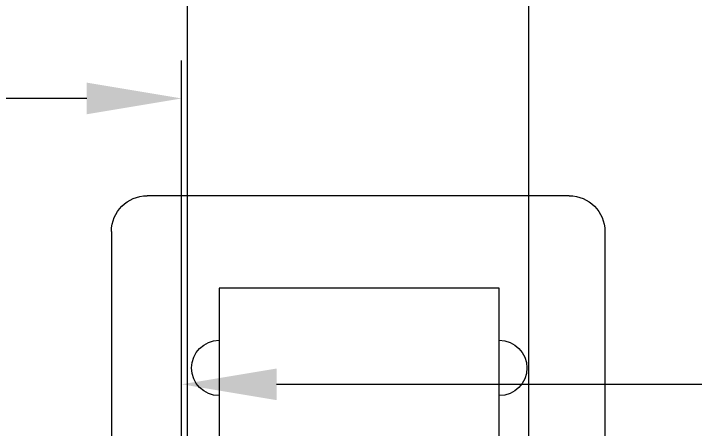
# Model space of a CAD drawing. Header units: millimetres. Extents: x -2143172 to 5255, y -610845 to 279739.
# Drawn here: x -1086806 to -1086447.3, y -582206 to -581987.3 of the extents above; entities that cross this region are included whole.
import ezdxf

# ---------------------------------------------------------------- set-up
doc = ezdxf.new("R2010")
doc.units = ezdxf.units.MM
doc.header["$LTSCALE"] = 30
doc.layers.get('0').update_dxf_attribs({"lineweight": 5})
doc.layers.get('Defpoints').update_dxf_attribs({"lineweight": 5})
doc.layers.add('dims.', color=152, linetype='Continuous', lineweight=5)
doc.layers.add('LOADING', color=163, linetype='Continuous', lineweight=5)
doc.styles.add('SIMPLEX', font='SIMPLEX.shx', dxfattribs={"height": 150})
doc.dimstyles.new('Buk', dxfattribs={"dimtxt": 150, "dimasz": 50, "dimexe": 20, "dimexo": 25, "dimgap": 20, "dimtad": 1, "dimdec": 0, "dimrnd": 5, "dimdsep": 46, "dimtxsty": 'SIMPLEX', "dimcen": 0, "dimdle": 20, "dimclrd": 256, "dimclre": 256, "dimclrt": 256, "dimadec": 0, "dimazin": 0, "dimtfac": 0.0075, "dimtdec": 0, "dimtmove": 1, "dimatfit": 2, "dimldrblk": 'ARCHTICK', "dimfxl": 1, "dimtolj": 1, "dimtzin": 0, "dimlwd": -1, "dimlwe": -1, "dimarcsym": 0})

# ---------------------------------------------------------------- blocks, each defined once
blk = doc.blocks.new('*D273')
at = {"layer": 'Defpoints', "color": 0, "transparency": 16777216}
for p in [(-1088117.44, -582032.02), (-1088117.44, -582368.12, 0.1), (-1086717.44, -582368.12, 0.1)]:
    blk.add_point(p, dxfattribs=at)
at = {"layer": 'dims.', "linetype": 'Continuous', "transparency": 16777216}
for p, q in [((-1088117.44, -582343.12), (-1088117.44, -582012.02)), ((-1086717.44, -582343.12), (-1086717.44, -582012.02))]:
    blk.add_line(p, q, dxfattribs=at)
at = {"layer": 'dims.', "transparency": 16777216}
blk.add_line((-1086767.44, -582032.02), (-1088067.44, -582032.02), dxfattribs=at)
for points in [[(-1088067.44, -582023.68), (-1088067.44, -582040.35), (-1088117.44, -582032.02)], [(-1086767.44, -582023.68), (-1086767.44, -582040.35), (-1086717.44, -582032.02)]]:
    blk.add_solid(points, dxfattribs=at)
at = {"layer": 'dims.', "transparency": 16777216, "insert": (-1087417.44, -581937.02), "char_height": 150, "attachment_point": 5, "style": 'SIMPLEX'}
blk.add_mtext('\\A1;1400', dxfattribs=at)
blk = doc.blocks.new('_ArchTick')
at = {"color": 0, "linetype": 'ByBlock', "const_width": 0.15}
blk.add_lwpolyline([(-0.5, -0.5), (0.5, 0.5)], dxfattribs=at)
blk = doc.blocks.new('*D274')
at = {"layer": 'Defpoints', "color": 0, "transparency": 16777216}
for p in [(-1085517.44, -582182.73), (-1086717.44, -582418.12, 0.1), (-1085517.44, -582418.12, 0.1)]:
    blk.add_point(p, dxfattribs=at)
at = {"layer": 'dims.', "linetype": 'Continuous', "transparency": 16777216}
for p, q in [((-1086717.44, -582393.12), (-1086717.44, -582162.73)), ((-1085517.44, -582393.12), (-1085517.44, -582162.73))]:
    blk.add_line(p, q, dxfattribs=at)
at = {"layer": 'dims.', "transparency": 16777216}
blk.add_line((-1086667.44, -582182.73), (-1085567.44, -582182.73), dxfattribs=at)
for points in [[(-1086667.44, -582174.4), (-1086667.44, -582191.07), (-1086717.44, -582182.73)], [(-1085567.44, -582174.4), (-1085567.44, -582191.07), (-1085517.44, -582182.73)]]:
    blk.add_solid(points, dxfattribs=at)
at = {"layer": 'dims.', "transparency": 16777216, "insert": (-1086117.44, -582087.73), "char_height": 150, "attachment_point": 5, "style": 'SIMPLEX'}
blk.add_mtext('\\A1;1200', dxfattribs=at)
blk = doc.blocks.new('DE13269-P')
for p, q in [((0.58763, -0.06), (0.58763, -0.69133)), ((0.76763, -0.06), (0.76763, -0.69133)), ((0.54763, -0.21604), (0.54763, -0.06757)), ((0.80763, -0.21604), (0.80763, -0.06757)), ((0.78886, -0.23481), (0.56641, -0.23481))]:
    blk.add_line(p, q)
blk.add_lwpolyline([(0.752, -0.10188), (0.752, -0.18615), (0.60443, -0.18615), (0.60443, -0.10188)], close=True)
for centre, radius, start, end in [((0.60443, -0.14402), 0.01459, 90, 270), ((0.752, -0.14402), 0.01459, 270, 90), ((0.56641, -0.21604), 0.01877, 180, 270), ((0.78886, -0.21604), 0.01877, 270, 0)]:
    blk.add_arc(centre, radius, start, end)
blk = doc.blocks.new('D.131.54.60')
at = {"layer": 'LOADING', "xscale": -1000, "yscale": 1000, "zscale": 1000, "rotation": 270}
blk.add_blockref('DE13269-P', (11800.92, 3000.63), dxfattribs=at)

msp = doc.modelspace()

# ---------------------------------------------------------------- block references
at = {"layer": 'dims.', "rotation": 270}
msp.add_blockref('D.131.54.60', (-1090302.71, -570517.21, 0.1), dxfattribs=at)

# ---------------------------------------------------------------- dimensions: what is measured, and where the dimension line sits
at = {"layer": 'dims.'}
for base, p1, p2, picture, middle in [((-1088117.44, -582032.02, 0.1), (-1086717.44, -582368.12, 0.21), (-1088117.44, -582368.12, 0.21), '*D273', (-1087417.44, -581937.02, 0.1)), ((-1085517.44, -582182.73, 0.1), (-1086717.44, -582418.12, 0.21), (-1085517.44, -582418.12, 0.21), '*D274', (-1086117.44, -582087.73, 0.1))]:
    dim = msp.add_linear_dim(base=base, p1=p1, p2=p2, dimstyle='Buk', dxfattribs=at)
    dim.commit()
    dim.dimension.update_dxf_attribs({"geometry": picture, "text_midpoint": middle})

doc.saveas('drawing.dxf')
